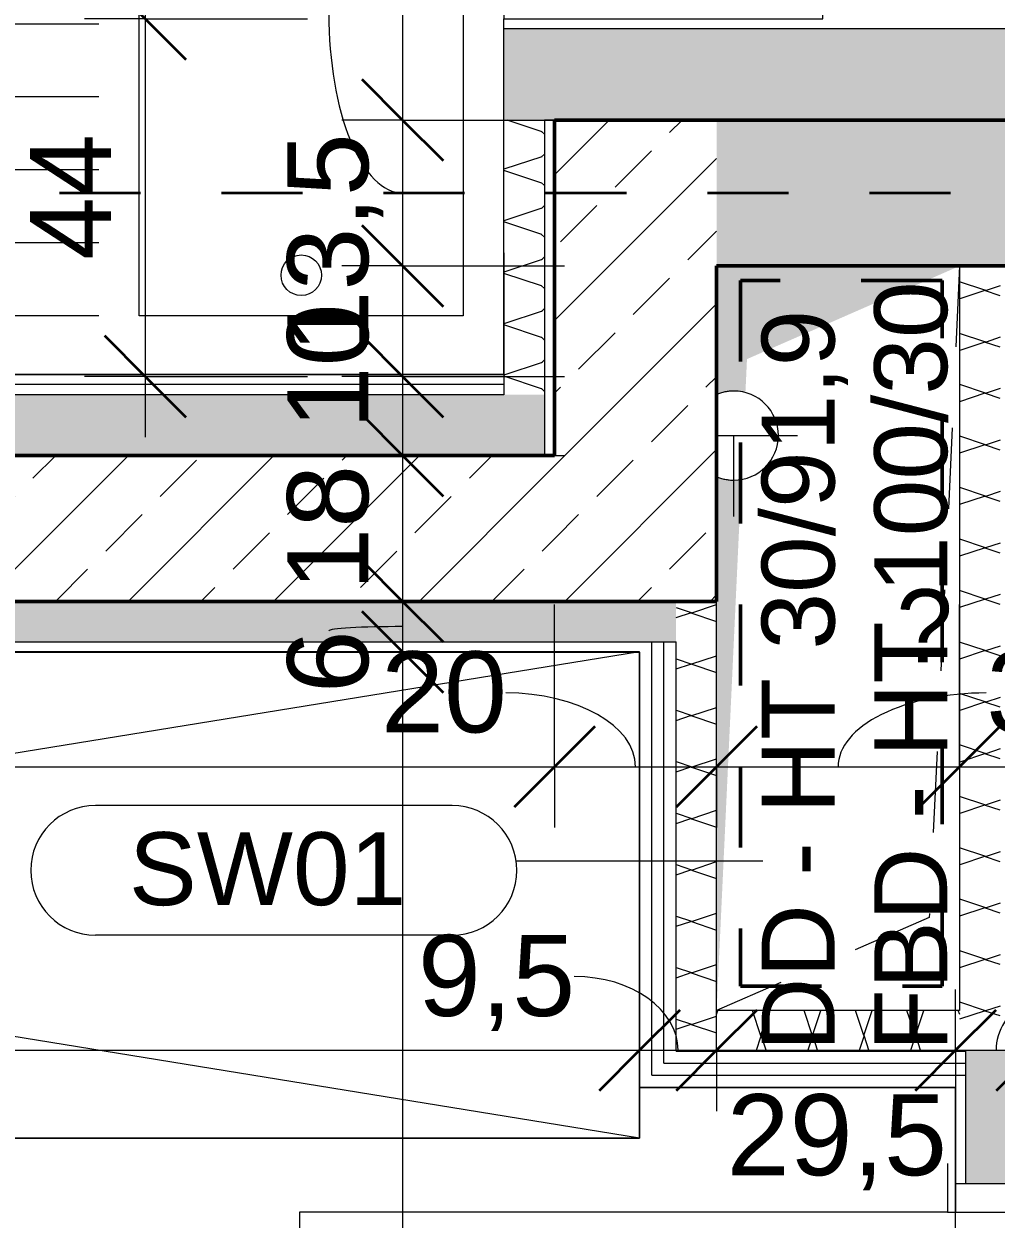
# Model space of a CAD drawing. Header units: metres. Extents: x 3.3 to 48.5, y 58.8 to 100.4.
# Drawn here: x 14.178 to 15.378, y 77.124 to 78.599 of the extents above; entities that cross this region are included whole.
import ezdxf

# ---------------------------------------------------------------- set-up
doc = ezdxf.new("R2010")
doc.units = ezdxf.units.M
for name, pattern in [('Strich Punkt', [0.015875, 0.00635, -0.004763, 0, -0.004763]), ('Strich Punkt Mittel', [0.015875, 0.00635, -0.004763, 0, -0.004763]), ('Verdeckt', [0.003, 0.002, -0.001])]:
    doc.linetypes.add(name, pattern=pattern)
for name, color, linetype, lineweight in [('A-DETL-GENF_', 92, 'Continuous', 13), ('A_2D', 7, 'Continuous', 13), ('A_Bemassung-50_', 4, 'Continuous', 9), ('A_Bemassung_', 4, 'Continuous', 9), ('A_Beschriftung_', 7, 'Continuous', 9), ('A_Brandabschnitte', 30, 'Verdeckt', 50), ('A_Decken', 8, 'Continuous', 13), ('A_Durchbruch_Projektion', 8, 'Verdeckt', 5), ('A_Moebel', 6, 'Continuous', 13), ('A_Raeume_', 7, 'Continuous', 5), ('A_Raster_', 1, 'Continuous', 9), ('A_Sanitaer', 3, 'Continuous', 13), ('A_Tueren', 31, 'Continuous', 13), ('A_Waende', 7, 'Continuous', 13), ('P-PIPE', 3, 'Continuous', 5), ('P-PIPE-CNTR', 3, 'Continuous', 5)]:
    doc.layers.add(name, color=color, linetype=linetype, lineweight=lineweight)
doc.styles.add('Arial_2', font='arial.ttf', dxfattribs={"height": 0.09})
doc.styles.add('Arial_5', font='arial.ttf', dxfattribs={"height": 0.1})
doc.dimstyles.new('WGA-Bemaßung_1', dxfattribs={"dimscale": 0.3048, "dimtxt": 0.102026, "dimasz": 0.328084, "dimexe": 0.246063, "dimexo": 0.0625, "dimgap": 0.04101, "dimtad": 1, "dimdec": 1, "dimlfac": 100, "dimrnd": 0.5, "dimdsep": 46, "dimtxsty": 'Arial_5', "dimblk1": 'OBLIQUE', "dimblk2": 'OBLIQUE', "dimsah": 1, "dimcen": 0.09, "dimdle": 0.246063, "dimazin": 2, "dimtfac": 1, "dimtdec": 4, "dimtix": 1, "dimtmove": 1, "dimatfit": 3, "dimfxl": 0.656168, "dimfxlon": 1, "dimtvp": 1, "dimtolj": 1, "dimtzin": 0, "dimarcsym": 2})
doc.dimstyles.new('WGA-Bemaßung_2', dxfattribs={"dimscale": 0.3048, "dimtxt": 0.102026, "dimasz": 0.328084, "dimexe": 0.246063, "dimexo": 0.0625, "dimgap": 0.04101, "dimtad": 1, "dimdec": 1, "dimlfac": 100, "dimrnd": 0.5, "dimdsep": 46, "dimtxsty": 'Arial_5', "dimblk1": 'OBLIQUE', "dimblk2": 'OBLIQUE', "dimsah": 1, "dimcen": 0.09, "dimdle": 0.246063, "dimazin": 2, "dimtfac": 1, "dimtdec": 4, "dimtix": 1, "dimtmove": 2, "dimatfit": 3, "dimfxl": 0.656168, "dimfxlon": 1, "dimtvp": 1, "dimtolj": 1, "dimtzin": 0, "dimarcsym": 2})
doc.dimstyles.new('WGA-Bemaßung_3', dxfattribs={"dimscale": 0.3048, "dimtxt": 0.102026, "dimasz": 0.328084, "dimexe": 0.246063, "dimexo": 0.0625, "dimgap": 0.04101, "dimtad": 1, "dimdec": 1, "dimlfac": 100, "dimrnd": 0.5, "dimdsep": 46, "dimtxsty": 'Arial_5', "dimblk1": 'OBLIQUE', "dimblk2": 'OBLIQUE', "dimsah": 1, "dimcen": 0.09, "dimdle": 0.246063, "dimazin": 2, "dimtfac": 1, "dimtdec": 4, "dimtix": 1, "dimtmove": 0, "dimatfit": 3, "dimfxl": 0.656168, "dimfxlon": 1, "dimtvp": 1, "dimtolj": 1, "dimtzin": 0, "dimarcsym": 2})
pattern_1 = [(45, (0, 0), (-0.08980256, 0.08980256), []), (45, (0.0898, 0), (-0.08980256, 0.08980256), [0.0635, -0.03175])]

# ---------------------------------------------------------------- blocks, each defined once
blk = doc.blocks.new('Moeb_Schrank - Schrank_2m_60cm-5800251-263_PP_03DG_BT1')
at = {"layer": 'A_Moebel', "color": 8}
for p, q in [((0, 0), (3.695, 0.6)), ((0, 0.6), (3.695, 0)), ((3.695, 0.6), (0, 0.6)), ((0, 0.6), (0, 0)), ((0, 0.5375), (0, 0.6)), ((0, 0.6), (3.695, 0.6)), ((0, 0.1568), (0, 0.5375)), ((0, 0), (3.695, 0))]:
    blk.add_line(p, q, dxfattribs=at)
blk = doc.blocks.new('UZ_D1 - SL_0800x2000_Zimmertür_Stahlzarge_GK-7175678-263_PP_03DG_BT1')
at = {"layer": 'A_Tueren', "lineweight": 5}
for p, q in [((0.4, 0.06), (0.4, 0.86)), ((-0.46, 0.06), (-0.4, 0.06)), ((-0.4, 0.06), (-0.4, -0.06)), ((0.4, 0.06), (0.4, -0.06)), ((0.46, 0.06), (0.4, 0.06)), ((-0.4, -0.06), (-0.46, -0.06)), ((0.4, -0.06), (0.46, -0.06))]:
    blk.add_line(p, q, dxfattribs=at)
blk.add_arc((0.4, 0.06), 0.8, 90, 180, dxfattribs=at)
blk = doc.blocks.new('Symbol_Schatten - Bodendurchbruch_Schatten-5769239-263_PP_03DG_BT1')
at = {"layer": 'A-DETL-GENF_'}
h = blk.add_hatch(color=256, dxfattribs=at)
h.paths.add_polyline_path([(-0.15, -0.4594), (-0.1194, 0.1963), (-0.1287, 0.195), (-0.143, 0.1969), (-0.15, 0.1998), (-0.15, -0.1736)])
h.paths.add_polyline_path([(-0.15, 0.3003), (-0.143, 0.3032), (-0.1287, 0.305), (-0.1144, 0.3031), (-0.1125, 0.3445), (0.15, 0.4594), (-0.15, 0.4594), (-0.15, 0.3022)])
blk = doc.blocks.new('Symbol_Schatten_Verdeckt_unten - Bodendurchbruch_Schatten_Verdeckt_unten-5769241-263_PP_03DG_BT1')
at = {"layer": 'A_Durchbruch_Projektion'}
for p, q in [((-0.1125, 0.3445), (0.15, 0.4594)), ((-0.15, -0.4594), (-0.1125, 0.3445))]:
    blk.add_line(p, q, dxfattribs=at)
blk = doc.blocks.new('Sani_Kueche_Zeile - Tiefe_600-7888418-263_PP_03DG_BT1')
at = {"layer": 'A_Sanitaer'}
blk.add_line((-1.2005, -0.1273), (-1.2005, -0.416), dxfattribs=at)
blk = doc.blocks.new('MSys_Kueche_Spuele - 80cm-V48-263_PP_03DG_BT1')
at = {"layer": 'A_Moebel'}
for p, q in [((-1.2005, 0.5746), (-0.4005, 0.5746)), ((-1.2005, -0.0229), (-1.2005, 0.5746)), ((-1.2005, -0.0229), (-1.2005, 0.5746)), ((-0.4005, 0.5746), (-0.4005, 0.416)), ((-0.9005, 0.4996), (-1.1505, 0.4996)), ((-0.8505, 0.4996), (-0.4505, 0.4996)), ((-0.8505, 0.0496), (-0.8505, 0.4996)), ((-0.4505, 0.4996), (-0.4505, 0.0496)), ((-0.9005, 0.4096), (-1.1505, 0.4096)), ((-0.9005, 0.3196), (-1.1505, 0.3196)), ((-0.9005, 0.2296), (-1.1505, 0.2296)), ((-0.9005, 0.1396), (-1.1505, 0.1396)), ((-0.9005, 0.0496), (-1.1505, 0.0496)), ((-0.4505, 0.0496), (-0.8505, 0.0496))]:
    blk.add_line(p, q, dxfattribs=at)
blk.add_circle((-0.6505, 0.0996), 0.025, dxfattribs=at)
blk = doc.blocks.new('BS_Wand_Lollipop - links_unten-2026911-263_PP_03DG_BT1')
at = {"layer": 'A_Beschriftung_'}
for p, q in [((-0.00467, 0.001367), (-0.01347, 0.001367)), ((-0.003087, 0), (0.003, 0)), ((-0.00467, -0.001833), (-0.01347, -0.001833))]:
    blk.add_line(p, q, dxfattribs=at)
for centre, start, end in [((-0.01347, -0.000233), 90, 270), ((-0.00467, -0.000233), 270, 90)]:
    blk.add_arc(centre, 0.0016, start, end, dxfattribs=at)
blk = doc.blocks.new('DIMBLOCK479-263_PP_03DG_BT1')
at = {"layer": 'A_Bemassung-50_', "transparency": 16777216}
for p, q in [((11.2427, 77.3326), (11.2427, 77.5326)), ((14.9377, 77.3326), (14.9377, 77.5326)), ((11.1677, 77.3326), (14.9377, 77.3326)), ((11.2427, 77.3326), (11.2427, 77.2576)), ((14.9377, 77.3326), (14.9377, 77.2576))]:
    blk.add_line(p, q, dxfattribs=at)
at = {"layer": 'A_Bemassung-50_', "lineweight": 35, "transparency": 16777216}
for p, q in [((11.2427, 77.3326), (11.2927, 77.3826)), ((14.9377, 77.3326), (14.9877, 77.3826)), ((11.2427, 77.3326), (11.1927, 77.2826)), ((14.9377, 77.3326), (14.8877, 77.2826))]:
    blk.add_line(p, q, dxfattribs=at)
at = {"layer": 'A_Bemassung-50_', "color": 0, "transparency": 16777216, "insert": (12.9167, 77.4749), "char_height": 0.1, "width": 0.416266, "attachment_point": 1, "line_spacing_factor": 0.941778, "style": 'Arial_5'}
blk.add_mtext('369,5', dxfattribs=at)
blk = doc.blocks.new('_Oblique')
at = {"color": 0, "linetype": 'ByBlock', "lineweight": -2}
blk.add_line((-0.5, -0.5), (0.5, 0.5), dxfattribs=at)
blk = doc.blocks.new('DIMBLOCK480-263_PP_03DG_BT1')
at = {"layer": 'A_Bemassung-50_', "transparency": 16777216}
for p, q in [((14.9377, 77.3326), (14.9377, 77.5326)), ((15.0327, 77.3326), (15.0327, 77.5326)), ((14.9377, 77.3326), (15.0327, 77.3326)), ((14.9377, 77.3326), (14.9377, 77.2576)), ((15.0327, 77.3326), (15.0327, 77.2576))]:
    blk.add_line(p, q, dxfattribs=at)
at = {"layer": 'A_Bemassung-50_', "lineweight": 35, "transparency": 16777216}
for p, q in [((14.9377, 77.3326), (14.9877, 77.3826)), ((15.0327, 77.3326), (15.0827, 77.3826)), ((14.9377, 77.3326), (14.8877, 77.2826)), ((15.0327, 77.3326), (14.9827, 77.2826))]:
    blk.add_line(p, q, dxfattribs=at)
at = {"layer": 'A_Bemassung-50_', "transparency": 16777216}
blk.add_ellipse((14.8571, 77.3326), major_axis=(0.1281, 0), ratio=0.710398, start_param=0, end_param=1.570796, dxfattribs=at)
at = {"layer": 'A_Bemassung-50_', "color": 0, "transparency": 16777216, "insert": (14.664, 77.4749), "char_height": 0.1, "width": 0.231677, "attachment_point": 1, "line_spacing_factor": 0.941778, "style": 'Arial_5'}
blk.add_mtext('9,5', dxfattribs=at)
blk = doc.blocks.new('DIMBLOCK481-263_PP_03DG_BT1')
at = {"layer": 'A_Bemassung-50_', "transparency": 16777216}
for p, q in [((15.0327, 77.3326), (15.0327, 77.5326)), ((15.3277, 77.3326), (15.3277, 77.4076)), ((15.0327, 77.3326), (15.3277, 77.3326)), ((15.0327, 77.3326), (15.0327, 77.2576)), ((15.3277, 77.3326), (15.3277, 77.1326))]:
    blk.add_line(p, q, dxfattribs=at)
at = {"layer": 'A_Bemassung-50_', "lineweight": 35, "transparency": 16777216}
for p, q in [((15.0327, 77.3326), (15.0827, 77.3826)), ((15.3277, 77.3326), (15.3777, 77.3826)), ((15.0327, 77.3326), (14.9827, 77.2826)), ((15.3277, 77.3326), (15.2777, 77.2826))]:
    blk.add_line(p, q, dxfattribs=at)
at = {"layer": 'A_Bemassung-50_', "color": 0, "transparency": 16777216, "insert": (15.0452, 77.2784), "char_height": 0.1, "width": 0.323972, "attachment_point": 1, "line_spacing_factor": 0.941778, "style": 'Arial_5'}
blk.add_mtext('29,5', dxfattribs=at)
blk = doc.blocks.new('DIMBLOCK482-263_PP_03DG_BT1')
at = {"layer": 'A_Bemassung-50_', "transparency": 16777216}
for p, q in [((15.3277, 77.3326), (15.3277, 77.4076)), ((15.4277, 77.3326), (15.4277, 77.4076)), ((15.3277, 77.3326), (15.4277, 77.3326)), ((15.3277, 77.3326), (15.3277, 77.1326)), ((15.4277, 77.3326), (15.4277, 77.1326))]:
    blk.add_line(p, q, dxfattribs=at)
at = {"layer": 'A_Bemassung-50_', "lineweight": 35, "transparency": 16777216}
for p, q in [((15.3277, 77.3326), (15.3777, 77.3826)), ((15.4277, 77.3326), (15.4777, 77.3826)), ((15.3277, 77.3326), (15.2777, 77.2826)), ((15.4277, 77.3326), (15.3777, 77.2826))]:
    blk.add_line(p, q, dxfattribs=at)
at = {"layer": 'A_Bemassung-50_', "transparency": 16777216}
blk.add_ellipse((15.5119, 77.3326), major_axis=(0.1342, 0), ratio=0.677732, start_param=1.570796, end_param=3.141593, dxfattribs=at)
at = {"layer": 'A_Bemassung-50_', "color": 0, "transparency": 16777216, "insert": (15.5119, 77.4749), "char_height": 0.1, "width": 0.184588, "attachment_point": 1, "line_spacing_factor": 0.941778, "style": 'Arial_5'}
blk.add_mtext('10', dxfattribs=at)
blk = doc.blocks.new('DIMBLOCK502-263_PP_03DG_BT1')
at = {"layer": 'A_Bemassung-50_', "transparency": 16777216}
for p, q in [((11.2427, 77.6826), (11.2427, 77.8826)), ((14.8327, 77.6826), (14.8327, 77.8826)), ((11.1677, 77.6826), (14.8327, 77.6826)), ((11.2427, 77.6826), (11.2427, 77.6076)), ((14.8327, 77.6826), (14.8327, 77.6076))]:
    blk.add_line(p, q, dxfattribs=at)
at = {"layer": 'A_Bemassung-50_', "lineweight": 35, "transparency": 16777216}
for p, q in [((11.2427, 77.6826), (11.2927, 77.7326)), ((14.8327, 77.6826), (14.8827, 77.7326)), ((11.2427, 77.6826), (11.1927, 77.6326)), ((14.8327, 77.6826), (14.7827, 77.6326))]:
    blk.add_line(p, q, dxfattribs=at)
at = {"layer": 'A_Bemassung-50_', "color": 0, "transparency": 16777216, "insert": (12.9223, 77.8249), "char_height": 0.1, "width": 0.276883, "attachment_point": 1, "line_spacing_factor": 0.941778, "style": 'Arial_5'}
blk.add_mtext('359', dxfattribs=at)
blk = doc.blocks.new('DIMBLOCK503-263_PP_03DG_BT1')
at = {"layer": 'A_Bemassung-50_', "transparency": 16777216}
for p, q in [((14.8327, 77.6826), (14.8327, 77.8826)), ((15.0327, 77.6826), (15.0327, 77.8826)), ((14.8327, 77.6826), (15.0327, 77.6826)), ((14.8327, 77.6826), (14.8327, 77.6076)), ((15.0327, 77.6826), (15.0327, 77.6076))]:
    blk.add_line(p, q, dxfattribs=at)
at = {"layer": 'A_Bemassung-50_', "lineweight": 35, "transparency": 16777216}
for p, q in [((14.8327, 77.6826), (14.8827, 77.7326)), ((15.0327, 77.6826), (15.0827, 77.7326)), ((14.8327, 77.6826), (14.7827, 77.6326)), ((15.0327, 77.6826), (14.9827, 77.6326))]:
    blk.add_line(p, q, dxfattribs=at)
at = {"layer": 'A_Bemassung-50_', "transparency": 16777216}
blk.add_ellipse((14.7724, 77.6826), major_axis=(0.1603, 0), ratio=0.567643, start_param=0, end_param=1.570796, dxfattribs=at)
at = {"layer": 'A_Bemassung-50_', "color": 0, "transparency": 16777216, "insert": (14.6186, 77.8249), "char_height": 0.1, "width": 0.184588, "attachment_point": 1, "line_spacing_factor": 0.941778, "style": 'Arial_5'}
blk.add_mtext('20', dxfattribs=at)
blk = doc.blocks.new('DIMBLOCK504-263_PP_03DG_BT1')
at = {"layer": 'A_Bemassung-50_', "transparency": 16777216}
for p, q in [((15.0327, 77.6826), (15.0327, 77.8826)), ((15.3327, 77.6826), (15.3327, 77.8826)), ((15.0327, 77.6826), (15.3327, 77.6826)), ((15.0327, 77.6826), (15.0327, 77.6076)), ((15.3327, 77.6826), (15.3327, 77.6076))]:
    blk.add_line(p, q, dxfattribs=at)
at = {"layer": 'A_Bemassung-50_', "lineweight": 35, "transparency": 16777216}
for p, q in [((15.0327, 77.6826), (15.0827, 77.7326)), ((15.3327, 77.6826), (15.3827, 77.7326)), ((15.0327, 77.6826), (14.9827, 77.6326)), ((15.3327, 77.6826), (15.2827, 77.6326))]:
    blk.add_line(p, q, dxfattribs=at)
at = {"layer": 'A_Bemassung-50_', "transparency": 16777216}
blk.add_ellipse((15.3656, 77.6826), major_axis=(0.183, 0), ratio=0.497291, start_param=1.570796, end_param=3.141593, dxfattribs=at)
at = {"layer": 'A_Bemassung-50_', "color": 0, "transparency": 16777216, "insert": (15.3656, 77.8249), "char_height": 0.1, "width": 0.184588, "attachment_point": 1, "line_spacing_factor": 0.941778, "style": 'Arial_5'}
blk.add_mtext('30', dxfattribs=at)
blk = doc.blocks.new('DIMBLOCK505-263_PP_03DG_BT1')
at = {"layer": 'A_Bemassung-50_', "transparency": 16777216}
for p, q in [((15.3327, 77.6826), (15.3327, 77.8826)), ((15.5127, 77.6826), (15.5127, 77.8826)), ((15.3327, 77.6826), (15.5127, 77.6826)), ((15.3327, 77.6826), (15.3327, 77.6076)), ((15.5127, 77.6826), (15.5127, 77.6076))]:
    blk.add_line(p, q, dxfattribs=at)
at = {"layer": 'A_Bemassung-50_', "lineweight": 35, "transparency": 16777216}
for p, q in [((15.3327, 77.6826), (15.3827, 77.7326)), ((15.5127, 77.6826), (15.5627, 77.7326)), ((15.3327, 77.6826), (15.2827, 77.6326)), ((15.5127, 77.6826), (15.4627, 77.6326))]:
    blk.add_line(p, q, dxfattribs=at)
at = {"layer": 'A_Bemassung-50_', "transparency": 16777216}
blk.add_ellipse((15.6022, 77.6826), major_axis=(0.1795, 0), ratio=0.506797, start_param=1.570796, end_param=3.141593, dxfattribs=at)
at = {"layer": 'A_Bemassung-50_', "color": 0, "transparency": 16777216, "insert": (15.6022, 77.8249), "char_height": 0.1, "width": 0.184588, "attachment_point": 1, "line_spacing_factor": 0.941778, "style": 'Arial_5'}
blk.add_mtext('18', dxfattribs=at)
blk = doc.blocks.new('DIMBLOCK516-263_PP_03DG_BT1')
at = {"layer": 'A_Bemassung-50_', "transparency": 16777216}
for p, q in [((14.3276, 78.6805), (14.3276, 78.0891)), ((14.3276, 78.6055), (14.2526, 78.6055)), ((14.3276, 78.6055), (14.5276, 78.6055)), ((14.3276, 78.1641), (14.2526, 78.1641)), ((14.3276, 78.1641), (14.5276, 78.1641))]:
    blk.add_line(p, q, dxfattribs=at)
at = {"layer": 'A_Bemassung-50_', "lineweight": 35, "transparency": 16777216}
for p, q in [((14.3276, 78.6055), (14.2776, 78.6555)), ((14.3276, 78.6055), (14.3776, 78.5555)), ((14.3276, 78.1641), (14.2776, 78.2141)), ((14.3276, 78.1641), (14.3776, 78.1141))]:
    blk.add_line(p, q, dxfattribs=at)
at = {"layer": 'A_Bemassung-50_', "color": 0, "transparency": 16777216, "insert": (14.1853, 78.3079), "char_height": 0.1, "width": 0.184588, "attachment_point": 1, "rotation": 90, "line_spacing_factor": 0.941778, "style": 'Arial_5'}
blk.add_mtext('44', dxfattribs=at)
blk = doc.blocks.new('DIMBLOCK519-263_PP_03DG_BT1')
at = {"layer": 'A_Bemassung-50_', "lineweight": 35, "transparency": 16777216}
for p, q in [((14.6451, 80.1555), (14.5951, 80.2055)), ((14.6451, 80.1555), (14.6951, 80.1055)), ((14.6451, 78.4805), (14.5951, 78.5305)), ((14.6451, 78.4805), (14.6951, 78.4305))]:
    blk.add_line(p, q, dxfattribs=at)
at = {"layer": 'A_Bemassung-50_', "transparency": 16777216}
for p, q in [((14.6451, 80.1555), (14.5701, 80.1555)), ((14.6451, 80.1555), (14.6451, 78.4805)), ((14.6451, 80.1555), (14.8451, 80.1555)), ((14.6451, 78.4805), (14.5701, 78.4805)), ((14.6451, 78.4805), (14.8451, 78.4805))]:
    blk.add_line(p, q, dxfattribs=at)
at = {"layer": 'A_Bemassung-50_', "color": 0, "transparency": 16777216, "insert": (14.5027, 79.1446), "char_height": 0.1, "width": 0.416266, "attachment_point": 1, "rotation": 90, "line_spacing_factor": 0.941778, "style": 'Arial_5'}
blk.add_mtext('167,5', dxfattribs=at)
blk = doc.blocks.new('DIMBLOCK520-263_PP_03DG_BT1')
at = {"layer": 'A_Bemassung-50_', "lineweight": 35, "transparency": 16777216}
for p, q in [((14.6451, 78.4805), (14.5951, 78.5305)), ((14.6451, 78.4805), (14.6951, 78.4305)), ((14.6451, 78.3005), (14.5951, 78.3505)), ((14.6451, 78.3005), (14.6951, 78.2505))]:
    blk.add_line(p, q, dxfattribs=at)
at = {"layer": 'A_Bemassung-50_', "transparency": 16777216}
for p, q in [((14.6451, 78.4805), (14.5701, 78.4805)), ((14.6451, 78.4805), (14.6451, 78.3005)), ((14.6451, 78.4805), (14.8451, 78.4805)), ((14.6451, 78.3005), (14.5701, 78.3005)), ((14.6451, 78.3005), (14.8451, 78.3005))]:
    blk.add_line(p, q, dxfattribs=at)
blk.add_ellipse((14.6451, 78.6119), major_axis=(0, 0.2214), ratio=0.411011, start_param=1.570796, end_param=3.141593, dxfattribs=at)
at = {"layer": 'A_Bemassung-50_', "color": 0, "transparency": 16777216, "insert": (14.5027, 78.6119), "char_height": 0.1, "width": 0.184588, "attachment_point": 1, "rotation": 90, "line_spacing_factor": 0.941778, "style": 'Arial_5'}
blk.add_mtext('18', dxfattribs=at)
blk = doc.blocks.new('DIMBLOCK521-263_PP_03DG_BT1')
at = {"layer": 'A_Bemassung-50_', "lineweight": 35, "transparency": 16777216}
for p, q in [((14.6451, 78.3005), (14.5951, 78.3505)), ((14.6451, 78.3005), (14.6951, 78.2505)), ((14.6451, 78.1641), (14.5951, 78.2141)), ((14.6451, 78.1641), (14.6951, 78.1141))]:
    blk.add_line(p, q, dxfattribs=at)
at = {"layer": 'A_Bemassung-50_', "transparency": 16777216}
for p, q in [((14.6451, 78.3005), (14.5701, 78.3005)), ((14.6451, 78.3005), (14.6451, 78.1641)), ((14.6451, 78.3005), (14.8451, 78.3005)), ((14.6451, 78.1641), (14.5701, 78.1641)), ((14.6451, 78.1641), (14.8451, 78.1641))]:
    blk.add_line(p, q, dxfattribs=at)
at = {"layer": 'A_Bemassung-50_', "color": 0, "transparency": 16777216, "insert": (14.5027, 78.1925), "char_height": 0.1, "width": 0.323972, "attachment_point": 1, "rotation": 90, "line_spacing_factor": 0.941778, "style": 'Arial_5'}
blk.add_mtext('13,5', dxfattribs=at)
blk = doc.blocks.new('DIMBLOCK522-263_PP_03DG_BT1')
at = {"layer": 'A_Bemassung-50_', "lineweight": 35, "transparency": 16777216}
for p, q in [((14.6451, 78.1641), (14.5951, 78.2141)), ((14.6451, 78.1641), (14.6951, 78.1141)), ((14.6451, 78.0666), (14.5951, 78.1166)), ((14.6451, 78.0666), (14.6951, 78.0166))]:
    blk.add_line(p, q, dxfattribs=at)
at = {"layer": 'A_Bemassung-50_', "transparency": 16777216}
for p, q in [((14.6451, 78.1641), (14.5701, 78.1641)), ((14.6451, 78.1641), (14.6451, 78.0666)), ((14.6451, 78.1641), (14.8451, 78.1641)), ((14.6451, 78.0666), (14.5701, 78.0666)), ((14.6451, 78.0666), (14.8451, 78.0666))]:
    blk.add_line(p, q, dxfattribs=at)
at = {"layer": 'A_Bemassung-50_', "color": 0, "transparency": 16777216, "insert": (14.5027, 78.0989), "char_height": 0.1, "width": 0.184588, "attachment_point": 1, "rotation": 90, "line_spacing_factor": 0.941778, "style": 'Arial_5'}
blk.add_mtext('10', dxfattribs=at)
blk = doc.blocks.new('DIMBLOCK523-263_PP_03DG_BT1')
at = {"layer": 'A_Bemassung-50_', "lineweight": 35, "transparency": 16777216}
for p, q in [((14.6451, 78.0666), (14.5951, 78.1166)), ((14.6451, 78.0666), (14.6951, 78.0166)), ((14.6451, 77.8866), (14.5951, 77.9366)), ((14.6451, 77.8866), (14.6951, 77.8366))]:
    blk.add_line(p, q, dxfattribs=at)
at = {"layer": 'A_Bemassung-50_', "transparency": 16777216}
for p, q in [((14.6451, 78.0666), (14.5701, 78.0666)), ((14.6451, 78.0666), (14.6451, 77.8866)), ((14.6451, 78.0666), (14.8451, 78.0666)), ((14.6451, 77.8866), (14.5701, 77.8866)), ((14.6451, 77.8866), (14.8451, 77.8866))]:
    blk.add_line(p, q, dxfattribs=at)
at = {"layer": 'A_Bemassung-50_', "color": 0, "transparency": 16777216, "insert": (14.5027, 77.8997), "char_height": 0.1, "width": 0.184588, "attachment_point": 1, "rotation": 90, "line_spacing_factor": 0.941778, "style": 'Arial_5'}
blk.add_mtext('18', dxfattribs=at)
blk = doc.blocks.new('DIMBLOCK524-263_PP_03DG_BT1')
at = {"layer": 'A_Bemassung-50_', "lineweight": 35, "transparency": 16777216}
for p, q in [((14.6451, 77.8866), (14.5951, 77.9366)), ((14.6451, 77.8866), (14.6951, 77.8366)), ((14.6451, 77.8242), (14.5951, 77.8742)), ((14.6451, 77.8242), (14.6951, 77.7742))]:
    blk.add_line(p, q, dxfattribs=at)
at = {"layer": 'A_Bemassung-50_', "transparency": 16777216}
for p, q in [((14.6451, 77.8866), (14.5701, 77.8866)), ((14.6451, 77.8866), (14.6451, 77.8242)), ((14.6451, 77.8866), (14.8451, 77.8866)), ((14.6451, 77.8242), (14.5701, 77.8242)), ((14.6451, 77.8242), (14.8451, 77.8242))]:
    blk.add_line(p, q, dxfattribs=at)
blk.add_ellipse((14.6451, 77.8502), major_axis=(0.091, 0), ratio=0.057821, start_param=1.570796, end_param=3.141593, dxfattribs=at)
at = {"layer": 'A_Bemassung-50_', "color": 0, "transparency": 16777216, "insert": (14.5027, 77.7732), "char_height": 0.1, "width": 0.092294, "attachment_point": 1, "rotation": 90, "line_spacing_factor": 0.941778, "style": 'Arial_5'}
blk.add_mtext('6', dxfattribs=at)
blk = doc.blocks.new('DIMBLOCK525-263_PP_03DG_BT1')
at = {"layer": 'A_Bemassung-50_', "lineweight": 35, "transparency": 16777216}
for p, q in [((14.6451, 77.8242), (14.5951, 77.8742)), ((14.6451, 77.8242), (14.6951, 77.7742)), ((14.6451, 74.098), (14.5951, 74.148)), ((14.6451, 74.098), (14.6951, 74.048))]:
    blk.add_line(p, q, dxfattribs=at)
at = {"layer": 'A_Bemassung-50_', "transparency": 16777216}
for p, q in [((14.6451, 77.8242), (14.5701, 77.8242)), ((14.6451, 77.8242), (14.6451, 74.023)), ((14.6451, 77.8242), (14.8451, 77.8242)), ((14.6451, 74.098), (14.5701, 74.098)), ((14.6451, 74.098), (14.8451, 74.098))]:
    blk.add_line(p, q, dxfattribs=at)
at = {"layer": 'A_Bemassung-50_', "color": 0, "transparency": 16777216, "insert": (14.5027, 75.7877), "char_height": 0.1, "width": 0.416266, "attachment_point": 1, "rotation": 90, "line_spacing_factor": 0.941778, "style": 'Arial_5'}
blk.add_mtext('372,5', dxfattribs=at)

msp = doc.modelspace()

# ---------------------------------------------------------------- hatches: boundary and pattern name
at = {"layer": 'A_Waende', "lineweight": 5}
h = msp.add_hatch(dxfattribs=at)
h.set_pattern_fill('FP_63', color=250, angle=45, style=0, pattern_type=2)
h.set_pattern_definition([(225, (16.42821, 78.605525), (-0.1270034, -0.254), [0.02245, -0.15715]), (225, (16.38013, 78.4938), (-0.1270034, -0.254), [0.02245, -0.15715]), (225, (16.36457, 78.605525), (-0.1270034, -0.254), [0.02245, -0.15715]), (225, (16.31649, 78.4938), (-0.1270034, -0.254), [0.02245, -0.15715]), (251.565, (16.41195, 78.58926), (-0.1270007, -0.5079977), [0.0502, -0.35141]), (251.565, (16.395685, 78.541886), (-0.1270007, -0.5079977), [0.0502, -0.35141]), (251.565, (16.34831, 78.58926), (-0.1270007, -0.5079977), [0.0502, -0.35141]), (251.565, (16.332045, 78.541886), (-0.1270007, -0.5079977), [0.0502, -0.35141]), (315, (16.41195, 78.49451), (-0.1270034, 0.254), [0.02245, -0.15715]), (315, (16.36457, 78.605525), (-0.1270034, 0.254), [0.02245, -0.15715]), (315, (16.34831, 78.49451), (-0.1270034, 0.254), [0.02245, -0.15715]), (315, (16.30093, 78.605525), (-0.1270034, 0.254), [0.02245, -0.15715]), (288.435, (16.395685, 78.541886), (-0.1270007, 0.5079977), [0.0502, -0.35141]), (288.435, (16.38013, 78.58997), (-0.1270007, 0.5079977), [0.0502, -0.35141]), (288.435, (16.332045, 78.541886), (-0.1270007, 0.5079977), [0.0502, -0.35141]), (288.435, (16.31649, 78.58997), (-0.1270007, 0.5079977), [0.0502, -0.35141])])
h.paths.add_polyline_path([(17.7596, 78.4805), (18.0852, 78.4805), (18.0852, 78.5305), (18.0352, 78.5305), (18.0352, 78.593), (17.5851, 78.593), (17.5851, 78.5055), (16.8351, 78.5055), (16.8351, 78.593), (14.7702, 78.593), (14.7702, 78.4805), (17.5851, 78.4805)])
h = msp.add_hatch(dxfattribs=at)
h.set_pattern_fill('FP_83', color=250, angle=225, style=0, pattern_type=2)
h.set_pattern_definition([(135, (14.83227, 78.32339), (-0.254, 0.127003), [0.02245, -0.15715]), (135, (14.72126, 78.37077), (-0.254, 0.127003), [0.02245, -0.15715]), (135, (14.83227, 78.38703), (-0.254, 0.127003), [0.02245, -0.15715]), (135, (14.72126, 78.434405), (-0.254, 0.127003), [0.02245, -0.15715]), (161.565, (14.816715, 78.338946), (-0.507998, 0.127001), [0.0502, -0.35141]), (161.565, (14.76934, 78.35521), (-0.507998, 0.127001), [0.0502, -0.35141]), (161.565, (14.816715, 78.402586), (-0.5079977, 0.1270007), [0.0502, -0.35141]), (161.565, (14.76934, 78.41885), (-0.5079977, 0.1270007), [0.0502, -0.35141]), (225, (14.72126, 78.33965), (0.254, 0.127003), [0.02245, -0.15715]), (225, (14.83227, 78.38703), (0.254, 0.127003), [0.02245, -0.15715]), (225, (14.72126, 78.40329), (0.254, 0.127003), [0.02245, -0.15715]), (225, (14.83227, 78.45067), (0.254, 0.127003), [0.02245, -0.15715]), (198.435, (14.76934, 78.35521), (0.507998, 0.127001), [0.0502, -0.35141]), (198.435, (14.816715, 78.371473), (0.507998, 0.127001), [0.0502, -0.35141]), (198.435, (14.76934, 78.41885), (0.5079977, 0.1270007), [0.0502, -0.35141]), (198.435, (14.816715, 78.435113), (0.5079977, 0.1270007), [0.0502, -0.35141])])
h.paths.add_polyline_path([(14.8202, 78.1416), (14.8202, 78.4805), (14.7702, 78.4805), (14.7702, 78.1416)])
h = msp.add_hatch(dxfattribs=at)
h.set_pattern_fill('FP_4', color=250, style=0, pattern_type=2)
h.set_pattern_definition(pattern_1)
h.paths.add_polyline_path([(14.9527, 77.8866), (15.0327, 77.8866), (15.0327, 78.4805), (14.8327, 78.4805), (14.8327, 77.8866), (14.9377, 77.8866)])
h = msp.add_hatch(dxfattribs=at)
h.set_pattern_fill('FP_4', color=250, style=0, pattern_type=2)
h.set_pattern_definition(pattern_1)
h.paths.add_polyline_path([(30.1509, 78.3005), (30.1877, 78.3005), (30.1877, 78.4805), (22.0727, 78.4805), (22.0727, 78.3005), (30.1359, 78.3005)])
h.paths.add_polyline_path([(16.5927, 78.3005), (21.0527, 78.3005), (21.0527, 78.4805), (15.0327, 78.4805), (15.0327, 78.3005), (16.5777, 78.3005)])
h.paths.add_polyline_path([(38.8302, 78.3005), (39.0827, 78.3005), (39.0827, 78.4805), (31.2077, 78.4805), (31.2077, 78.3005), (38.8152, 78.3005)])
h = msp.add_hatch(dxfattribs=at)
h.set_pattern_fill('FP_40', color=250, angle=225, style=0, pattern_type=2)
h.set_pattern_definition([(135, (15.42766, 77.79306), (-0.254, 0.127003), [0.02245, -0.15715]), (135, (15.31664, 77.84185), (-0.254, 0.127003), [0.02245, -0.15715]), (135, (15.42766, 77.8567), (-0.254, 0.127003), [0.02245, -0.15715]), (135, (15.31593, 77.90478), (-0.254, 0.127003), [0.02245, -0.15715]), (161.565, (15.411392, 77.809323), (-0.5079977, 0.1270007), [0.0502, -0.35141]), (161.565, (15.364016, 77.825587), (-0.5079977, 0.1270007), [0.0502, -0.35141]), (161.565, (15.411392, 77.872963), (-0.5079977, 0.1270007), [0.0502, -0.35141]), (161.565, (15.364016, 77.889226), (-0.5079977, 0.1270007), [0.0502, -0.35141]), (225, (15.31664, 77.80932), (0.254, 0.127003), [0.02245, -0.15715]), (225, (15.42766, 77.8567), (0.254, 0.127003), [0.02245, -0.15715]), (225, (15.31664, 77.87296), (0.254, 0.127003), [0.02245, -0.15715]), (225, (15.42766, 77.92034), (0.254, 0.127003), [0.02245, -0.15715]), (198.435, (15.364016, 77.825587), (0.5079977, 0.1270007), [0.0502, -0.35141]), (198.435, (15.4121, 77.841143), (0.5079977, 0.1270007), [0.0502, -0.35141]), (198.435, (15.364016, 77.889226), (0.5079977, 0.1270007), [0.0502, -0.35141]), (198.435, (15.4121, 77.904783), (0.5079977, 0.1270007), [0.0502, -0.35141])])
h.paths.add_polyline_path([(15.3402, 77.3317), (15.3827, 77.3317), (15.3827, 78.3005), (15.3327, 78.3005), (15.3327, 77.3317)])
h = msp.add_hatch(dxfattribs=at)
h.set_pattern_fill('FP_79', color=250, angle=45, style=0, pattern_type=2)
h.set_pattern_definition([(225, (13.037635, 78.16641), (-0.1270034, -0.254), [0.02245, -0.15715]), (225, (12.99026, 78.0554), (-0.1270034, -0.254), [0.02245, -0.15715]), (225, (12.973995, 78.16641), (-0.1270034, -0.254), [0.02245, -0.15715]), (225, (12.92662, 78.0554), (-0.1270034, -0.254), [0.02245, -0.15715]), (251.565, (13.02208, 78.150856), (-0.1270007, -0.5079977), [0.0502, -0.35141]), (251.565, (13.005815, 78.10348), (-0.1270007, -0.5079977), [0.0502, -0.35141]), (251.565, (12.95844, 78.150856), (-0.1270007, -0.50799766), [0.0502, -0.35141]), (251.565, (12.942175, 78.10348), (-0.1270007, -0.50799766), [0.0502, -0.35141]), (315, (13.02137, 78.0554), (-0.1270034, 0.254), [0.02245, -0.15715]), (315, (12.973995, 78.16641), (-0.1270034, 0.254), [0.02245, -0.15715]), (315, (12.95773, 78.0554), (-0.1270034, 0.254), [0.02245, -0.15715]), (315, (12.91036, 78.16641), (-0.1270034, 0.254), [0.02245, -0.15715]), (288.435, (13.005815, 78.10348), (-0.1270007, 0.5079977), [0.0502, -0.35141]), (288.435, (12.98955, 78.150856), (-0.1270007, 0.5079977), [0.0502, -0.35141]), (288.435, (12.942175, 78.10348), (-0.1270007, 0.50799766), [0.0502, -0.35141]), (288.435, (12.92662, 78.15015), (-0.1270007, 0.50799766), [0.0502, -0.35141])])
h.paths.add_polyline_path([(11.8427, 78.0666), (14.8202, 78.0666), (14.8202, 78.1416), (11.2427, 78.1416), (11.2427, 78.0666), (11.75, 78.0666)])
h = msp.add_hatch(dxfattribs=at)
h.set_pattern_fill('FP_4', color=250, style=0, pattern_type=2)
h.set_pattern_definition(pattern_1)
h.paths.add_polyline_path([(14.578, 77.8866), (14.8327, 77.8866), (14.8327, 78.0666), (11.2427, 78.0666), (11.2427, 77.8866), (14.5685, 77.8866)])
h = msp.add_hatch(dxfattribs=at)
h.set_pattern_fill('FP_95', color=250, angle=45, style=0, pattern_type=2)
h.set_pattern_definition([(45, (13.08996, 77.82417), (0.1270034, 0.254), [0.02245, -0.15715]), (45, (13.13734, 77.93519), (0.1270034, 0.254), [0.02245, -0.15715]), (45, (13.1536, 77.82417), (0.1270034, 0.254), [0.02245, -0.15715]), (45, (13.20098, 77.93519), (0.1270034, 0.254), [0.02245, -0.15715]), (71.565, (13.106224, 77.840436), (0.1270007, 0.50799766), [0.0502, -0.35141]), (71.565, (13.12178, 77.887105), (0.1270007, 0.50799766), [0.0502, -0.35141]), (71.565, (13.169157, 77.83973), (0.1270007, 0.50799766), [0.0502, -0.35141]), (71.565, (13.18542, 77.887105), (0.1270007, 0.50799766), [0.0502, -0.35141]), (135, (13.10622, 77.93519), (0.1270034, -0.254), [0.02245, -0.15715]), (135, (13.1536, 77.82417), (0.1270034, -0.254), [0.02245, -0.15715]), (135, (13.16986, 77.93519), (0.1270034, -0.254), [0.02245, -0.15715]), (135, (13.21724, 77.82417), (0.1270034, -0.254), [0.02245, -0.15715]), (108.435, (13.12178, 77.887105), (0.1270007, -0.50799766), [0.0502, -0.35141]), (108.435, (13.138044, 77.83973), (0.1270007, -0.50799766), [0.0502, -0.35141]), (108.435, (13.18542, 77.887105), (0.1270007, -0.50799766), [0.0502, -0.35141]), (108.435, (13.201684, 77.83973), (0.1270007, -0.50799766), [0.0502, -0.35141])])
h.paths.add_polyline_path([(14.6145, 77.8366), (14.9827, 77.8366), (14.9827, 77.8866), (11.2427, 77.8866), (11.2427, 77.8366), (14.578, 77.8366)])
h = msp.add_hatch(dxfattribs=at)
h.set_pattern_fill('FP_82', color=250, angle=-135, style=0, pattern_type=2)
h.set_pattern_definition([(315, (14.93763, 77.58729), (0.254, -0.127003), [0.02245, -0.15715]), (315, (15.04865, 77.5385), (0.254, -0.127003), [0.02245, -0.15715]), (315, (14.93763, 77.52365), (0.254, -0.127003), [0.02245, -0.15715]), (315, (15.04935, 77.47557), (0.254, -0.127003), [0.02245, -0.15715]), (341.565, (14.953894, 77.57103), (0.5079977, -0.1270007), [0.0502, -0.35141]), (341.565, (15.00127, 77.554765), (0.5079977, -0.1270007), [0.0502, -0.35141]), (341.565, (14.953894, 77.50739), (0.5079977, -0.1270007), [0.0502, -0.35141]), (341.565, (15.00127, 77.491125), (0.5079977, -0.1270007), [0.0502, -0.35141]), (45, (15.04865, 77.57103), (-0.254, -0.127003), [0.02245, -0.15715]), (45, (14.93763, 77.52365), (-0.254, -0.127003), [0.02245, -0.15715]), (45, (15.04865, 77.50739), (-0.254, -0.127003), [0.02245, -0.15715]), (45, (14.93763, 77.46001), (-0.254, -0.127003), [0.02245, -0.15715]), (18.435, (15.00127, 77.554765), (-0.5079977, -0.1270007), [0.0502, -0.35141]), (18.435, (14.953187, 77.53921), (-0.5079977, -0.1270007), [0.0502, -0.35141]), (18.435, (15.00127, 77.491125), (-0.5079977, -0.1270007), [0.0502, -0.35141]), (18.435, (14.953187, 77.47557), (-0.5079977, -0.1270007), [0.0502, -0.35141])])
h.paths.add_polyline_path([(15.0014, 77.3317), (15.0327, 77.3317), (15.0327, 77.8866), (14.9827, 77.8866), (14.9827, 77.3317)])
h = msp.add_hatch(dxfattribs=at)
h.set_pattern_fill('FP_41', color=250, angle=45, style=0, pattern_type=2)
h.set_pattern_definition([(45, (15.183, 77.28677), (0.127003, 0.254), [0.02245, -0.15715]), (45, (15.23037, 77.39779), (0.127003, 0.254), [0.02245, -0.15715]), (45, (15.24664, 77.28677), (0.127003, 0.254), [0.02245, -0.15715]), (45, (15.29401, 77.39779), (0.127003, 0.254), [0.02245, -0.15715]), (71.565, (15.198553, 77.302328), (0.127001, 0.507998), [0.0502, -0.35141]), (71.565, (15.21411, 77.35041), (0.127001, 0.507998), [0.0502, -0.35141]), (71.565, (15.262193, 77.302328), (0.127001, 0.5079977), [0.0502, -0.35141]), (71.565, (15.27775, 77.35041), (0.127001, 0.5079977), [0.0502, -0.35141]), (135, (15.19855, 77.39849), (0.127003, -0.254), [0.02245, -0.15715]), (135, (15.24664, 77.28677), (0.127003, -0.254), [0.02245, -0.15715]), (135, (15.26149, 77.39779), (0.127003, -0.254), [0.02245, -0.15715]), (135, (15.31028, 77.28677), (0.127003, -0.254), [0.02245, -0.15715]), (108.435, (15.21411, 77.35041), (0.127001, -0.507998), [0.0502, -0.35141]), (108.435, (15.230373, 77.303035), (0.127001, -0.507998), [0.0502, -0.35141]), (108.435, (15.27775, 77.35041), (0.127001, -0.5079977), [0.0502, -0.35141]), (108.435, (15.294013, 77.303035), (0.1270007, -0.5079977), [0.0502, -0.35141])])
h.paths.add_polyline_path([(15.3327, 77.3317), (15.3327, 77.3817), (15.0327, 77.3817), (15.0327, 77.3317), (15.3277, 77.3317)])
h = msp.add_hatch(dxfattribs=at)
h.set_pattern_fill('FP_72', color=250, angle=225, style=0, pattern_type=2)
h.set_pattern_definition([(135, (15.42766, 75.69295), (-0.254, 0.1270034), [0.02245, -0.15715]), (135, (15.31664, 75.74033), (-0.254, 0.1270034), [0.02245, -0.15715]), (135, (15.42836, 75.755885), (-0.254, 0.1270034), [0.02245, -0.15715]), (135, (15.31664, 75.80397), (-0.254, 0.1270034), [0.02245, -0.15715]), (161.565, (15.4121, 75.70851), (-0.5079977, 0.1270007), [0.0502, -0.35141]), (161.565, (15.364016, 75.724065), (-0.5079977, 0.1270007), [0.0502, -0.35141]), (161.565, (15.4121, 75.77215), (-0.5079977, 0.1270007), [0.0502, -0.35141]), (161.565, (15.364016, 75.787705), (-0.5079977, 0.1270007), [0.0502, -0.35141]), (225, (15.31664, 75.7078), (0.254, 0.1270034), [0.02245, -0.15715]), (225, (15.42836, 75.755885), (0.254, 0.1270034), [0.02245, -0.15715]), (225, (15.31664, 75.77144), (0.254, 0.1270034), [0.02245, -0.15715]), (225, (15.42766, 75.81882), (0.254, 0.1270034), [0.02245, -0.15715]), (198.435, (15.364016, 75.724065), (0.5079977, 0.1270007), [0.0502, -0.35141]), (198.435, (15.4121, 75.73962), (0.5079977, 0.1270007), [0.0502, -0.35141]), (198.435, (15.364016, 75.787705), (0.5079977, 0.1270007), [0.0502, -0.35141]), (198.435, (15.4121, 75.80326), (0.5079977, 0.1270007), [0.0502, -0.35141])])
h.paths.add_polyline_path([(15.4152, 74.098), (15.4152, 76.298), (15.3402, 76.298), (15.3402, 74.098)])
h.paths.add_polyline_path([(15.4152, 77.168), (15.4152, 77.3317), (15.3402, 77.3317), (15.3402, 77.168)])

# ---------------------------------------------------------------- linework, layer by layer
at = {"layer": 'A_Brandabschnitte'}
for p, q in [((15.0623, 78.2827), (15.0623, 77.4116)), ((15.3112, 78.2827), (15.0623, 78.2827)), ((15.3112, 77.4116), (15.3112, 78.2827)), ((15.0623, 77.4116), (15.3112, 77.4116))]:
    msp.add_line(p, q, dxfattribs=at)
at = {"layer": 'A_Decken'}
msp.add_line((14.7702, 78.3167), (14.7702, 78.593), dxfattribs=at)
at = {"layer": 'A_Raeume_', "flags": 128}
for points in [[(11.2427, 83.2855), (11.2427, 78.1666), (14.7702, 78.1666), (14.7702, 78.6055), (15.1639, 78.6055), (15.1639, 80.1492), (15.1514, 80.1492), (15.1514, 80.441), (15.1514, 80.5362), (15.1514, 80.7305), (15.3107, 80.7305), (15.8785, 80.7305), (15.8785, 81.3142), (15.8785, 83.2855)], [(11.2427, 77.8241), (11.2427, 74.098), (15.3277, 74.098), (15.3277, 77.2867), (14.9377, 77.2867), (14.9377, 77.8241)]]:
    msp.add_lwpolyline(points, close=True, dxfattribs=at)
at = {"layer": 'A_Raster_', "linetype": 'Strich Punkt Mittel', "lineweight": 35}
msp.add_line((48.1215, 78.3905), (3.8074, 78.3905), dxfattribs=at)
at = {"layer": 'A_Waende'}
for p, q in [((14.7702, 78.593), (14.7702, 78.6055)), ((16.8351, 78.593), (14.7702, 78.593)), ((14.8327, 78.4805), (14.8202, 78.4805)), ((14.8202, 78.4805), (14.8202, 78.0666)), ((14.7702, 78.1666), (11.2427, 78.1666)), ((14.7702, 78.1666), (14.7702, 78.1416)), ((14.7702, 78.1416), (11.2427, 78.1416)), ((11.2427, 77.8366), (14.9827, 77.8366)), ((14.9827, 77.3317), (14.9827, 77.8366)), ((11.2427, 77.8241), (14.9377, 77.8241)), ((14.9377, 77.8241), (14.9377, 77.2867)), ((14.9827, 77.3317), (15.3402, 77.3317)), ((15.3402, 77.168), (15.3402, 77.3317)), ((14.9377, 77.2867), (15.3277, 77.2867)), ((15.3277, 77.2867), (15.3277, 77.168)), ((15.3277, 77.168), (15.3402, 77.168))]:
    msp.add_line(p, q, dxfattribs=at)
at = {"layer": 'A_Waende', "color": 10, "lineweight": 50}
for p, q in [((14.8327, 78.4805), (14.8327, 78.0666)), ((14.8327, 78.4805), (18.0852, 78.4805)), ((15.0327, 78.3005), (15.4127, 78.3005)), ((15.0327, 77.8866), (15.0327, 78.3005)), ((14.8327, 78.0666), (11.2427, 78.0666)), ((11.2427, 77.8866), (15.0327, 77.8866))]:
    msp.add_line(p, q, dxfattribs=at)
at = {"layer": 'A_Waende', "color": 250, "lineweight": 5}
for p, q in [((14.8327, 78.4805), (14.8327, 78.4805)), ((14.7702, 78.3167), (14.7702, 78.1666)), ((15.3327, 78.3005), (15.3327, 77.3817)), ((15.0327, 77.3817), (15.0327, 77.8866)), ((15.3327, 77.3817), (15.0327, 77.3817)), ((15.3402, 77.168), (15.4152, 77.168))]:
    msp.add_line(p, q, dxfattribs=at)
at = {"layer": 'A_Waende', "lineweight": 18}
for p, q in [((14.7702, 78.1541), (11.2427, 78.1541)), ((14.9527, 77.3017), (14.9527, 77.8366)), ((14.9677, 77.3167), (14.9677, 77.8366)), ((14.9677, 77.3167), (15.3402, 77.3167)), ((14.9527, 77.3017), (15.3402, 77.3017))]:
    msp.add_line(p, q, dxfattribs=at)
at = {"layer": 'P-PIPE', "color": 34, "linetype": 'Strich Punkt'}
for start, end in [(90, 112.9648), (0, 90), (270, 0), (247.0352, 270)]:
    msp.add_arc((15.0539, 78.0912), 0.055, start, end, dxfattribs=at)
at = {"layer": 'P-PIPE-CNTR', "color": 34, "linetype": 'Strich Punkt'}
for p, q in [((15.0539, 77.9912), (15.0539, 78.1912)), ((15.0327, 78.0912), (15.1539, 78.0912))]:
    msp.add_line(p, q, dxfattribs=at)

# ---------------------------------------------------------------- block references
at = {"layer": 'A_2D'}
msp.add_blockref('Symbol_Schatten - Bodendurchbruch_Schatten-5769239-263_PP_03DG_BT1', (15.1827, 77.8411), dxfattribs=at)
at = {"layer": 'A_2D', "rotation": 180}
msp.add_blockref('Symbol_Schatten_Verdeckt_unten - Bodendurchbruch_Schatten_Verdeckt_unten-5769241-263_PP_03DG_BT1', (15.1827, 77.8411), dxfattribs=at)
msp.add_blockref('Symbol_Schatten_Verdeckt_unten - Bodendurchbruch_Schatten_Verdeckt_unten-5769241-263_PP_03DG_BT1', (15.1827, 77.8411), dxfattribs=at)
at = {"layer": 'A_Beschriftung_', "xscale": 49.99999999999998, "yscale": 49.99999999999998, "zscale": 49.99999999999998}
msp.add_blockref('BS_Wand_Lollipop - links_unten-2026911-263_PP_03DG_BT1', (14.9397, 77.5663), dxfattribs=at)
at = {"layer": 'A_Moebel'}
msp.add_blockref('MSys_Kueche_Spuele - 80cm-V48-263_PP_03DG_BT1', (15.1706, 78.1895), dxfattribs=at)
at = {"layer": 'A_Moebel', "color": 8, "rotation": 180}
msp.add_blockref('Moeb_Schrank - Schrank_2m_60cm-5800251-263_PP_03DG_BT1', (14.9377, 77.8242), dxfattribs=at)
at = {"layer": 'A_Sanitaer', "rotation": 180}
msp.add_blockref('Sani_Kueche_Zeile - Tiefe_600-7888418-263_PP_03DG_BT1', (13.5697, 78.1895), dxfattribs=at)
at = {"layer": 'A_Tueren', "rotation": 89.99999999999903}
msp.add_blockref('UZ_D1 - SL_0800x2000_Zimmertür_Stahlzarge_GK-7175678-263_PP_03DG_BT1', (15.3777, 76.733), dxfattribs=at)

# ---------------------------------------------------------------- texts
at = {"layer": 'A_Beschriftung_', "char_height": 0.09, "attachment_point": 1, "rotation": 90, "style": 'Arial_2'}
for s, insert, width in [('FBD - HT 100/30', (15.2273, 77.3313), 1.130379), ('DD - HT 30/91,9', (15.0883, 77.3313), 1.086287)]:
    msp.add_mtext(s, dxfattribs=dict(at, insert=insert, width=width))
at = {"layer": 'A_Beschriftung_', "char_height": 0.09, "attachment_point": 1, "style": 'Arial_2'}
for s, insert, width in [('?', (15.2545, 77.9015), 0.084177), ('?', (15.2545, 77.9015), 0.084177), ('?', (15.2545, 77.9015), 0.084177), ('SW01', (14.3073, 77.6017), 0.420886)]:
    msp.add_mtext(s, dxfattribs=dict(at, insert=insert, width=width))

# ---------------------------------------------------------------- dimensions: what is measured, and where the dimension line sits
at = {"layer": 'A_Bemassung_'}
for base, p1, p2, override, picture, middle in [((14.6451, 78.4805), (14.8451, 80.1555), (14.8451, 78.4805), {"dimpost": '<>', "dimfxl": 1.675}, 'DIMBLOCK519-263_PP_03DG_BT1', (14.5815, 79.318)), ((14.3276, 78.1641), (14.5276, 78.6055), (14.5276, 78.1641), {"dimpost": '<>', "dimfxl": 0.441422}, 'DIMBLOCK516-263_PP_03DG_BT1', (14.2651, 78.3848)), ((14.6451, 77.8866), (14.8451, 78.0666), (14.8451, 77.8866), {"dimpost": '<>', "dimfxl": 0.18}, 'DIMBLOCK523-263_PP_03DG_BT1', (14.5815, 77.9766)), ((14.6451, 74.098), (14.8451, 77.8242), (14.8451, 74.098), {"dimpost": '<>', "dimfxl": 3.72625}, 'DIMBLOCK525-263_PP_03DG_BT1', (14.5815, 75.9611))]:
    dim = msp.add_linear_dim(base=base, p1=p1, p2=p2, angle=90, dimstyle='WGA-Bemaßung_3', override=override, dxfattribs=at)
    dim.commit()
    dim.dimension.update_dxf_attribs({"geometry": picture, "text_midpoint": middle})
for base, p1, p2, dimstyle, override, picture, middle in [((14.6451, 78.3005), (14.8451, 78.4805), (14.8451, 78.3005), 'WGA-Bemaßung_1', {"dimpost": '<>', "dimfxl": 0.18}, 'DIMBLOCK520-263_PP_03DG_BT1', (14.5694, 78.7042)), ((14.6451, 78.1641), (14.8451, 78.3005), (14.8451, 78.1641), 'WGA-Bemaßung_2', {"dimpost": '<>', "dimfxl": 0.136422}, 'DIMBLOCK521-263_PP_03DG_BT1', (14.5694, 78.3545)), ((14.645053228, 78.0665760486), (14.845053228, 78.1640760486), (14.845053228, 78.0665760486), 'WGA-Bemaßung_2', {"dimpost": '<>', "dimfxl": 0.0975}, 'DIMBLOCK522-263_PP_03DG_BT1', (14.5693969276, 78.191236315)), ((14.6451, 77.8242), (14.8451, 77.8866), (14.8451, 77.8242), 'WGA-Bemaßung_1', {"dimpost": '<>', "dimfxl": 0.062328}, 'DIMBLOCK524-263_PP_03DG_BT1', (14.5694, 77.8194))]:
    dim = msp.add_linear_dim(base=base, p1=p1, p2=p2, angle=90, dimstyle=dimstyle, override=override, dxfattribs=at)
    dim.commit()
    dim.dimension.update_dxf_attribs({"geometry": picture, "text_midpoint": middle, "dimtype": 160, "text_rotation": 90})
for base, p1, p2, override, picture, middle in [((14.8327, 77.6826), (11.2427, 77.8826), (14.8327, 77.8826), {"dimpost": '<>', "dimfxl": 3.59}, 'DIMBLOCK502-263_PP_03DG_BT1', (13.0377, 77.7462)), ((14.9377, 77.3326), (11.2427, 77.5326), (14.9377, 77.5326), {"dimpost": '<>', "dimfxl": 3.695}, 'DIMBLOCK479-263_PP_03DG_BT1', (13.0902, 77.3962))]:
    dim = msp.add_linear_dim(base=base, p1=p1, p2=p2, dimstyle='WGA-Bemaßung_3', override=override, dxfattribs=at)
    dim.commit()
    dim.dimension.update_dxf_attribs({"geometry": picture, "text_midpoint": middle})
for base, p1, p2, dimstyle, override, picture, middle in [((15.0327, 77.6826), (14.8327, 77.8826), (15.0327, 77.8826), 'WGA-Bemaßung_1', {"dimpost": '<>', "dimfxl": 0.2}, 'DIMBLOCK503-263_PP_03DG_BT1', (14.7109, 77.7583)), ((15.3327, 77.6826), (15.0327, 77.8826), (15.3327, 77.8826), 'WGA-Bemaßung_1', {"dimpost": '<>', "dimfxl": 0.3}, 'DIMBLOCK504-263_PP_03DG_BT1', (15.4579, 77.7583)), ((15.5127, 77.6826), (15.3327, 77.8826), (15.5127, 77.8826), 'WGA-Bemaßung_1', {"dimpost": '<>', "dimfxl": 0.18}, 'DIMBLOCK505-263_PP_03DG_BT1', (15.6945, 77.7583)), ((15.0327, 77.3326), (14.9377, 77.5326), (15.0327, 77.5326), 'WGA-Bemaßung_1', {"dimpost": '<>', "dimfxl": 0.095}, 'DIMBLOCK480-263_PP_03DG_BT1', (14.7799, 77.4083)), ((15.3277, 77.3326), (15.0327, 77.5326), (15.3277, 77.1326), 'WGA-Bemaßung_2', {"dimpost": '<>', "dimfxl": 0.497016}, 'DIMBLOCK481-263_PP_03DG_BT1', (15.2072, 77.2117)), ((15.4277, 77.3326), (15.3277, 77.1326), (15.4277, 77.1326), 'WGA-Bemaßung_1', {"dimpost": '<>', "dimfxl": 0.1}, 'DIMBLOCK482-263_PP_03DG_BT1', (15.6042, 77.4083))]:
    dim = msp.add_linear_dim(base=base, p1=p1, p2=p2, dimstyle=dimstyle, override=override, dxfattribs=at)
    dim.commit()
    dim.dimension.update_dxf_attribs({"geometry": picture, "text_midpoint": middle, "dimtype": 160})

doc.saveas('drawing.dxf')
